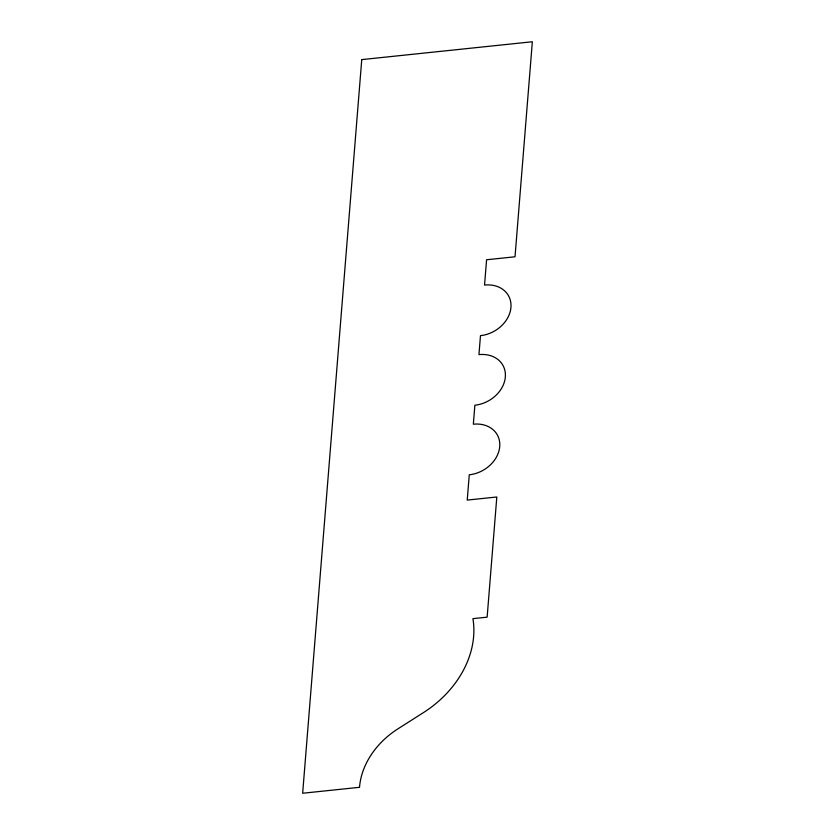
<?xml version="1.0" encoding="UTF-8"?>
<svg xmlns="http://www.w3.org/2000/svg" width="835" height="835" viewBox="0 0 835 835"><rect width="100%" height="100%" fill="white"/><g stroke="black" fill="none" stroke-linecap="round" stroke-linejoin="round"><path stroke-width="1.25" d="M361.753 59.609L302.656 793.25L359.52 787.301A76.162 61.059 -29.5 0 1 397.836 728.913L423.502 712.568A99.709 79.951 -29.5 0 0 472.923 618.652L487.139 617.159L496.815 496.992L467.224 500.092L469.27 474.791A29.82 23.912 -29.5 0 0 499.737 446.516A29.82 23.912 -29.5 0 0 473.341 424.201L474.875 405.226A29.82 23.912 -29.5 0 0 505.342 376.95A29.82 23.912 -29.5 0 0 478.946 354.624L480.48 335.649A29.82 23.912 -29.5 0 0 510.947 307.384A29.82 23.912 -29.5 0 0 484.55 285.059L486.586 259.758L515.018 256.783L532.344 41.75L361.753 59.609"/></g></svg>
